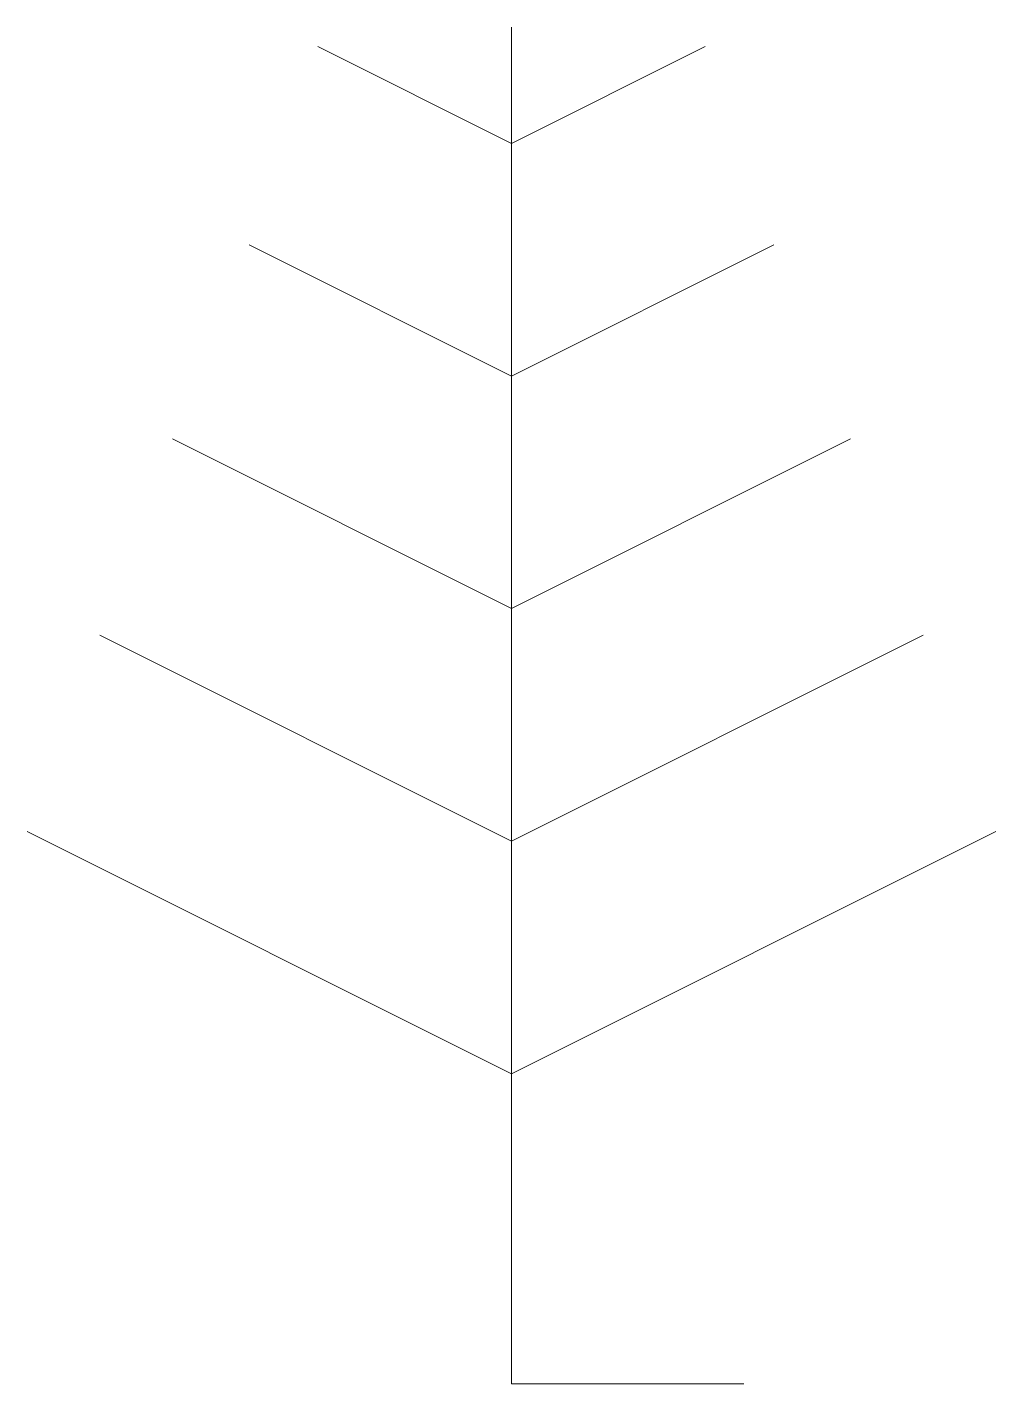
# Model space of a CAD drawing. Header units: millimetres. Extents: x -0.62 to 0.63, y 0 to 1.75.
import ezdxf

# ---------------------------------------------------------------- set-up
doc = ezdxf.new("R2010")
doc.units = ezdxf.units.MM
doc.linetypes.add('K5LT32768', pattern=[0])

msp = doc.modelspace()

# ---------------------------------------------------------------- linework, layer by layer
at = {"color": 7, "linetype": 'K5LT32768', "lineweight": 18}
for p, q in [((0, 0), (0, 1.75)), ((0, 1.6), (-0.25, 1.725)), ((0.25, 1.725), (0, 1.6)), ((0, 1.3), (-0.3385, 1.4692)), ((0.3385, 1.4692), (0, 1.3)), ((0, 1), (-0.4375, 1.2188)), ((0.4375, 1.2188), (0, 1)), ((0, 0.7), (-0.5312, 0.9656)), ((0.5313, 0.9656), (0, 0.7)), ((0, 0.4), (-0.625, 0.7125)), ((0.625, 0.7125), (0, 0.4)), ((0.3, 0), (0, 0))]:
    msp.add_line(p, q, dxfattribs=at)

doc.saveas('drawing.dxf')
